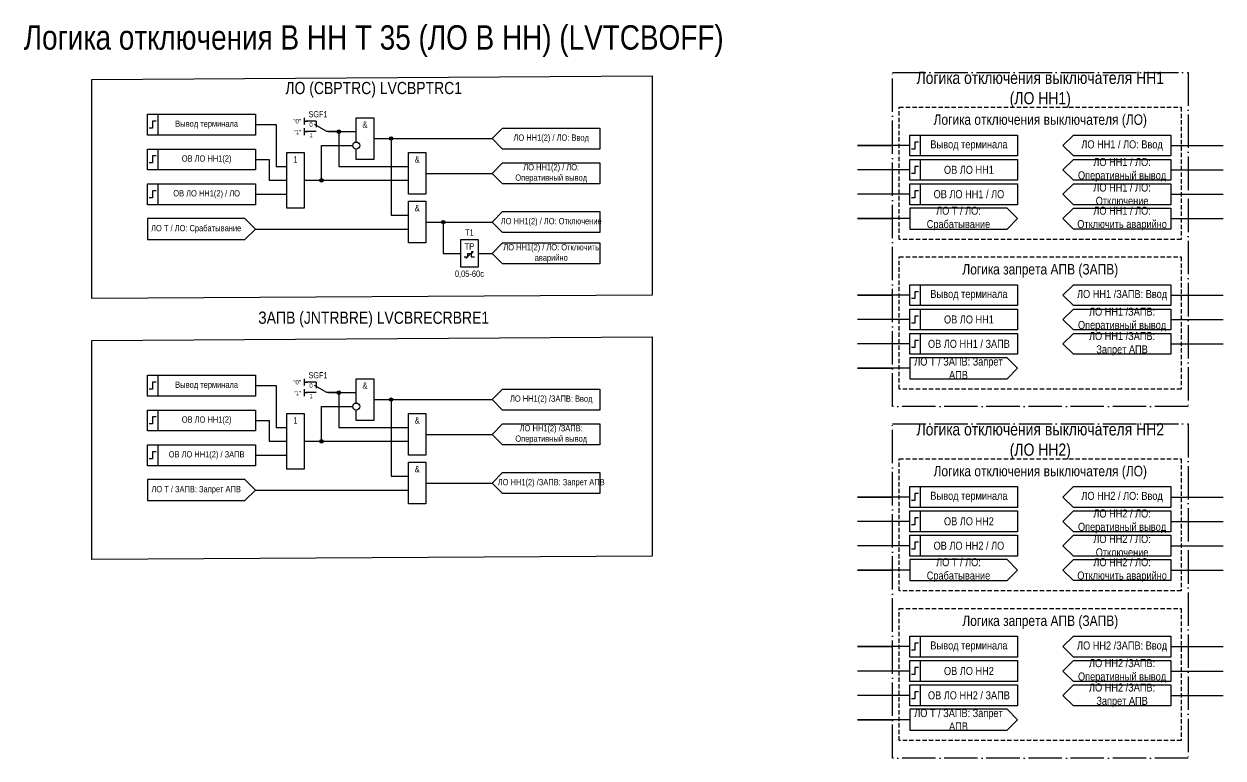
# Model space of a CAD drawing. Header units: millimetres. Extents: x -1066 to 325, y -57 to 189.
# Drawn here: x -19.5 to 325, y -57 to 153.9 of the extents above; entities that cross this region are included whole.
import ezdxf
from ezdxf.enums import TextEntityAlignment as Align

# ---------------------------------------------------------------- set-up
doc = ezdxf.new("R2010")
doc.units = ezdxf.units.MM
doc.linetypes.add('ACAD_ISO04W100', pattern=[30, 24, -3, 0, -3])
doc.linetypes.add('штриховая2', pattern=[0.375, 0.25, -0.125])
doc.layers.add('TEXT', color=7, linetype='Continuous', lineweight=25)
doc.layers.add('Основная', color=7, linetype='Continuous')
doc.styles.add('2.5_Gost_RD', font='ARIALN.TTF', dxfattribs={"height": 2.5})
doc.styles.add('3.5_Gost_RD', font='ARIALN.TTF', dxfattribs={"height": 3.5})
doc.styles.add('Вывод', font='ARIALN.TTF', dxfattribs={"height": 2.5})
doc.styles.add('Компонент', font='ARIALN.TTF', dxfattribs={"height": 3.5})

# ---------------------------------------------------------------- blocks, each defined once
blk = doc.blocks.new('Точка')
at = {"ltscale": 100}
h = blk.add_hatch(color=256, dxfattribs=at)
h.dxf.hatch_style = 1
edge = h.paths.add_edge_path()
edge.add_arc((0, 0), 0.5, 0, 360)
blk.add_circle((0, 0), 0.5, dxfattribs=at)
blk = doc.blocks.new('*U78')
at = {"layer": 'Основная', "color": 0}
blk.add_line((0, 0), (7, 4), dxfattribs=at)
at = {"layer": 'Основная', "ltscale": 0.35}
blk.add_line((6, 6), (6, 2.5), dxfattribs=at)
blk = doc.blocks.new('*U80')
at = {"layer": 'Основная', "color": 0}
for p, q in [((-3, 6), (-9, 6)), ((-3, 0), (-9, 0)), ((9, 0), (3, 0))]:
    blk.add_line(p, q, dxfattribs=at)
at = {"layer": 'Основная', "ltscale": 0.25, "xscale": -1}
blk.add_blockref('*U78', (3, 0), dxfattribs=at)
at = {"layer": 'Основная'}
for tag, height, style, p in [('В1', 2.5, 'Вывод', (-14, 6)), ('ОУ', 3.5, 'Компонент', (-2, 10)), ('В2', 2.5, 'Вывод', (-6, 4)), ('В3', 2.5, 'Вывод', (-6, -2))]:
    blk.add_attdef(tag, text='', height=height, dxfattribs=dict(at, style=style)).set_placement(p, align=Align.MIDDLE_CENTER)

msp = doc.modelspace()

# ---------------------------------------------------------------- linework, layer by layer
at = {"ltscale": 100}
for p, q in [((61, 127), (61, 125)), ((61, 126), (62, 126)), ((61, 124), (61, 122)), ((61, 123), (62, 123)), ((235, 119), (220, 119)), ((220, 119), (230, 119)), ((310, 119), (325, 119)), ((235, 112), (220, 112)), ((310, 112), (325, 112)), ((235, 105), (220, 105)), ((310, 105), (325, 105)), ((118, 100), (115, 97)), ((115, 97), (118, 94)), ((235, 98), (220, 98)), ((220, 98), (230, 98)), ((310, 98), (325, 98)), ((107.5, 86.5), (109.5, 88.5)), ((109.5, 88.5), (108.99, 88.25)), ((109.5, 88.5), (109.26, 88.02)), ((235, 76), (220, 76)), ((220, 76), (230, 76)), ((310, 76), (325, 76)), ((235, 69), (220, 69)), ((310, 69), (325, 69)), ((235, 62), (220, 62)), ((310, 62), (325, 62)), ((61, 52), (61, 50)), ((235, 55), (220, 55)), ((220, 55), (230, 55)), ((61, 51), (62, 51)), ((61, 49), (61, 47)), ((61, 48), (62, 48)), ((118, 25), (115, 22)), ((115, 22), (118, 19)), ((235, 18), (220, 18)), ((220, 18), (230, 18)), ((310, 18), (325, 18)), ((235, 11), (220, 11)), ((310, 11), (325, 11)), ((235, 4), (220, 4)), ((310, 4), (325, 4)), ((235, -3), (220, -3)), ((220, -3), (230, -3)), ((310, -3), (325, -3)), ((235, -25), (220, -25)), ((220, -25), (230, -25)), ((310, -25), (325, -25)), ((235, -32), (220, -32)), ((310, -32), (325, -32)), ((235, -39), (220, -39)), ((310, -39), (325, -39)), ((235, -46), (220, -46)), ((220, -46), (230, -46))]:
    msp.add_line(p, q, dxfattribs=at)
at = {"color": 3, "ltscale": 100}
for points in [[(0, 138), (161, 139), (161, 76), (0, 75)], [(0, 63), (161, 64), (161, 1), (0, 0)]]:
    msp.add_lwpolyline(points, close=True, dxfattribs=at)
at = {"color": 251, "linetype": 'ACAD_ISO04W100', "lineweight": 30, "ltscale": 0.4, "true_color": 0x58595b}
for points in [[(230, 140), (315, 140), (315, 44), (230, 44)], [(230, 39), (315, 39), (315, -57), (230, -57)]]:
    msp.add_lwpolyline(points, close=True, dxfattribs=at)
at = {"ltscale": 100}
for points in [[(16, 128), (19, 128), (19, 122), (16, 122)], [(16, 128), (47, 128), (47, 122), (16, 122)], [(235, 122), (238, 122), (238, 116), (235, 116)], [(235, 122), (266, 122), (266, 116), (235, 116)], [(16, 118), (19, 118), (19, 112), (16, 112)], [(16, 118), (47, 118), (47, 112), (16, 112)], [(56, 117), (61, 117), (61, 101), (56, 101)], [(91, 117), (96, 117), (96, 105), (91, 105)], [(235, 115), (238, 115), (238, 109), (235, 109)], [(235, 115), (266, 115), (266, 109), (235, 109)], [(16, 108), (19, 108), (19, 102), (16, 102)], [(16, 108), (47, 108), (47, 102), (16, 102)], [(235, 108), (238, 108), (238, 102), (235, 102)], [(235, 108), (266, 108), (266, 102), (235, 102)], [(91, 103), (96, 103), (96, 91), (91, 91)], [(106, 92), (111, 92), (111, 84), (106, 84)], [(235, 79), (238, 79), (238, 73), (235, 73)], [(235, 79), (266, 79), (266, 73), (235, 73)], [(235, 72), (238, 72), (238, 66), (235, 66)], [(235, 72), (266, 72), (266, 66), (235, 66)], [(235, 65), (238, 65), (238, 59), (235, 59)], [(235, 65), (266, 65), (266, 59), (235, 59)], [(16, 53), (19, 53), (19, 47), (16, 47)], [(16, 53), (47, 53), (47, 47), (16, 47)], [(16, 43), (19, 43), (19, 37), (16, 37)], [(16, 43), (47, 43), (47, 37), (16, 37)], [(56, 42), (61, 42), (61, 26), (56, 26)], [(91, 42), (96, 42), (96, 30), (91, 30)], [(16, 33), (19, 33), (19, 27), (16, 27)], [(16, 33), (47, 33), (47, 27), (16, 27)], [(91, 28), (96, 28), (96, 16), (91, 16)], [(235, 21), (238, 21), (238, 15), (235, 15)], [(235, 21), (266, 21), (266, 15), (235, 15)], [(235, 14), (238, 14), (238, 8), (235, 8)], [(235, 14), (266, 14), (266, 8), (235, 8)], [(235, 7), (238, 7), (238, 1), (235, 1)], [(235, 7), (266, 7), (266, 1), (235, 1)], [(235, -22), (238, -22), (238, -28), (235, -28)], [(235, -22), (266, -22), (266, -28), (235, -28)], [(235, -29), (238, -29), (238, -35), (235, -35)], [(235, -29), (266, -29), (266, -35), (235, -35)], [(235, -36), (238, -36), (238, -42), (235, -42)], [(235, -36), (266, -36), (266, -42), (235, -42)]]:
    msp.add_lwpolyline(points, close=True, dxfattribs=at)
at = {"linetype": 'штриховая2', "ltscale": 5}
for points in [[(232, 130), (313, 130), (313, 92), (232, 92)], [(232, 87), (313, 87), (313, 49), (232, 49)], [(232, 29), (313, 29), (313, -9), (232, -9)], [(232, -14), (313, -14), (313, -52), (232, -52)]]:
    msp.add_lwpolyline(points, close=True, dxfattribs=at)
at = {"lineweight": 30, "ltscale": 100}
for points in [[(18.5, 126), (17.5, 126), (17.5, 124), (16.5, 124)], [(237.5, 120), (236.5, 120), (236.5, 118), (235.5, 118)], [(18.5, 116), (17.5, 116), (17.5, 114), (16.5, 114)], [(237.5, 113), (236.5, 113), (236.5, 111), (235.5, 111)], [(18.5, 106), (17.5, 106), (17.5, 104), (16.5, 104)], [(237.5, 106), (236.5, 106), (236.5, 104), (235.5, 104)], [(237.5, 77), (236.5, 77), (236.5, 75), (235.5, 75)], [(237.5, 70), (236.5, 70), (236.5, 68), (235.5, 68)], [(237.5, 63), (236.5, 63), (236.5, 61), (235.5, 61)], [(18.5, 51), (17.5, 51), (17.5, 49), (16.5, 49)], [(18.5, 41), (17.5, 41), (17.5, 39), (16.5, 39)], [(18.5, 31), (17.5, 31), (17.5, 29), (16.5, 29)], [(237.5, 19), (236.5, 19), (236.5, 17), (235.5, 17)], [(237.5, 12), (236.5, 12), (236.5, 10), (235.5, 10)], [(237.5, 5), (236.5, 5), (236.5, 3), (235.5, 3)], [(237.5, -24), (236.5, -24), (236.5, -26), (235.5, -26)], [(237.5, -31), (236.5, -31), (236.5, -33), (235.5, -33)], [(237.5, -38), (236.5, -38), (236.5, -40), (235.5, -40)]]:
    msp.add_lwpolyline(points, dxfattribs=at)
at = {"ltscale": 100}
for points in [[(47, 125), (53, 125), (53, 113), (56, 113)], [(76, 120), (76, 127), (81, 127), (81, 115), (76, 115), (76, 118)], [(68, 123), (76, 123)], [(68, 123), (71, 123), (71, 113), (91, 113)], [(81, 121), (115, 121)], [(81, 121), (86, 121), (86, 99), (91, 99)], [(115, 121), (118, 124), (146, 124), (146, 118), (118, 118), (115, 121)], [(279, 119), (282, 122), (310, 122), (310, 116), (282, 116), (279, 119)], [(61, 109), (66, 109), (66, 119), (75, 119)], [(47, 115), (51, 115), (51, 109), (56, 109)], [(115, 111), (118, 114), (146, 114), (146, 108), (118, 108), (115, 111)], [(279, 112), (282, 115), (310, 115), (310, 109), (282, 109), (279, 112)], [(96, 111), (115, 111)], [(61, 109), (91, 109)], [(47, 105), (56, 105)], [(115, 97), (118, 100), (146, 100), (146, 94), (118, 94), (115, 97)], [(266, 98), (263, 101), (235, 101), (235, 95), (263, 95), (266, 98)], [(47, 95), (44, 98), (16, 98), (16, 92), (44, 92), (47, 95)], [(96, 97), (115, 97)], [(96, 97), (101, 97), (101, 88), (106, 88)], [(47, 95), (91, 95)], [(115, 88), (118, 91), (146, 91), (146, 85), (118, 85), (115, 88)], [(107, 87), (108, 87), (108, 88), (109, 88), (109, 87), (110, 87)], [(111, 88), (115, 88)], [(279, 76), (282, 79), (310, 79), (310, 73), (282, 73), (279, 76)], [(279, 69), (282, 72), (310, 72), (310, 66), (282, 66), (279, 69)], [(266, 55), (263, 58), (235, 58), (235, 52), (263, 52), (266, 55)], [(76, 45), (76, 52), (81, 52), (81, 40), (76, 40), (76, 43)], [(47, 50), (53, 50), (53, 38), (56, 38)], [(115, 46), (118, 49), (146, 49), (146, 43), (118, 43), (115, 46)], [(68, 48), (76, 48)], [(68, 48), (71, 48), (71, 38), (91, 38)], [(81, 46), (115, 46)], [(81, 46), (86, 46), (86, 24), (91, 24)], [(61, 34), (66, 34), (66, 44), (75, 44)], [(47, 40), (51, 40), (51, 34), (56, 34)], [(115, 36), (118, 39), (146, 39), (146, 33), (118, 33), (115, 36)], [(96, 36), (115, 36)], [(61, 34), (91, 34)], [(47, 30), (56, 30)], [(115, 22), (118, 25), (146, 25), (146, 19), (118, 19), (115, 22)], [(47, 20), (44, 23), (16, 23), (16, 17), (44, 17), (47, 20)], [(96, 22), (115, 22)], [(279, 18), (282, 21), (310, 21), (310, 15), (282, 15), (279, 18)], [(47, 20), (91, 20)], [(279, 11), (282, 14), (310, 14), (310, 8), (282, 8), (279, 11)], [(266, -3), (263, 0), (235, 0), (235, -6), (263, -6), (266, -3)], [(279, -25), (282, -22), (310, -22), (310, -28), (282, -28), (279, -25)], [(279, -32), (282, -29), (310, -29), (310, -35), (282, -35), (279, -32)], [(266, -46), (263, -43), (235, -43), (235, -49), (263, -49), (266, -46)]]:
    msp.add_lwpolyline(points, dxfattribs=at)
for centre in [(76, 119), (76, 44)]:
    msp.add_circle(centre, 1)
at = {"layer": 'Основная', "ltscale": 100}
for points in [[(310, 108), (310, 102), (282, 102), (279, 105), (282, 108)], [(310, 101), (310, 95), (282, 95), (279, 98), (282, 101)], [(310, 65), (310, 59), (282, 59), (279, 62), (282, 65)], [(310, 7), (310, 1), (282, 1), (279, 4), (282, 7)], [(310, 0), (310, -6), (282, -6), (279, -3), (282, 0)], [(310, -36), (310, -42), (282, -42), (279, -39), (282, -36)]]:
    msp.add_lwpolyline(points, close=True, dxfattribs=at)

# ---------------------------------------------------------------- block references
at = {"ltscale": 100}
for p in [(71, 123), (86, 121), (66, 109), (101, 97), (71, 48), (86, 46), (66, 34)]:
    msp.add_blockref('Точка', p, dxfattribs=at)
at = {"layer": 'Основная', "ltscale": 0.25, "xscale": 0.5, "yscale": 0.5, "zscale": 0.5}
for p in [(66, 123), (66, 48)]:
    msp.add_blockref('*U80', p, dxfattribs=at).add_auto_attribs({'ОУ': 'SGF1', 'В1': '"0"', 'В2': '0', 'В3': '1'})

# ---------------------------------------------------------------- texts
at = {"color": 3, "ltscale": 100, "insert": (81, 149), "char_height": 7, "width": 218.5721, "attachment_point": 5, "style": '3.5_Gost_RD'}
msp.add_mtext('Логика отключения В НН Т 35 (ЛО В НН) (LVTCBOFF)', dxfattribs=at)
at = {"color": 30, "ltscale": 100, "true_color": 0xf7931d, "attachment_point": 5, "style": '3.5_Gost_RD'}
for s, insert, char_height, width in [('Логика отключения выключателя НН1 (ЛО НН1)', (272.5, 135), 3.5, 76.6201), ('Логика отключения выключателя (ЛО)', (272.5, 126), 3, 81), ('Логика запрета АПВ (ЗАПВ)', (272.5, 83), 3, 81), ('Логика отключения выключателя НН2 (ЛО НН2)', (272.5, 34), 3.5, 76.6201), ('Логика отключения выключателя (ЛО)', (272.5, 25), 3, 81), ('Логика запрета АПВ (ЗАПВ)', (272.5, -18), 3, 81)]:
    msp.add_mtext(s, dxfattribs=dict(at, insert=insert, char_height=char_height, width=width))
at = {"ltscale": 100, "attachment_point": 5}
for s, insert, char_height, width, style in [('ЛО (CBPTRC) {\\C6;LVCBPTRC1}', (81, 135), 3.5, 140, '3.5_Gost_RD'), ('Вывод терминала', (33, 125), 1.8, 28, '2.5_Gost_RD'), ('&', (78.5, 125), 1.8, 5, '2.5_Gost_RD'), ('ЛО НН1(2) / ЛО: Ввод', (132, 121), 1.8, 28, '2.5_Gost_RD'), ('ОВ ЛО НН1(2)', (33, 115), 1.8, 28, '2.5_Gost_RD'), ('1', (58.5, 115), 1.8, 5, '2.5_Gost_RD'), ('&', (93.5, 115), 1.8, 5, '2.5_Gost_RD'), ('ЛО НН1(2) / ЛО: Оперативный вывод', (132, 111), 1.8, 28, '2.5_Gost_RD'), ('ОВ ЛО НН1(2) / ЛО', (33, 105), 1.8, 28, '2.5_Gost_RD'), ('&', (93.5, 101), 1.8, 5, '2.5_Gost_RD'), ('ЛО НН1(2) / ЛО: Отключение', (132, 97), 1.8, 28, '2.5_Gost_RD'), ('ЛО Т / ЛО: Срабатывание', (30, 95), 1.8, 28, '2.5_Gost_RD'), ('T1', (108.5, 94), 1.8, 5, '2.5_Gost_RD'), ('TP', (108.5, 90), 1.8, 5, '2.5_Gost_RD'), ('ЛО НН1(2) / ЛО: Отключить аварийно', (132, 88), 1.8, 28, '2.5_Gost_RD'), ('0,05-60с', (108.5, 82), 1.8, 5, '2.5_Gost_RD'), ('ЗАПВ (JNTRBRE) {\\C6;LVCBRECRBRE1}', (81, 69), 3.5, 140, '3.5_Gost_RD'), ('Вывод терминала', (33, 50), 1.8, 28, '2.5_Gost_RD'), ('&', (78.5, 50), 1.8, 5, '2.5_Gost_RD'), ('ЛО НН1(2) /ЗАПВ: Ввод', (132, 46), 1.8, 28, '2.5_Gost_RD'), ('ОВ ЛО НН1(2)', (33, 40), 1.8, 28, '2.5_Gost_RD'), ('1', (58.5, 40), 1.8, 5, '2.5_Gost_RD'), ('&', (93.5, 40), 1.8, 5, '2.5_Gost_RD'), ('ЛО НН1(2) /ЗАПВ: Оперативный вывод', (132, 36), 1.8, 28, '2.5_Gost_RD'), ('ОВ ЛО НН1(2) / ЗАПВ', (33, 30), 1.8, 28, '2.5_Gost_RD'), ('&', (93.5, 26), 1.8, 5, '2.5_Gost_RD'), ('ЛО Т / ЗАПВ: Запрет АПВ', (30, 20), 1.8, 28, '2.5_Gost_RD'), ('ЛО НН1(2) /ЗАПВ: Запрет АПВ', (132, 22), 1.8, 28, '2.5_Gost_RD')]:
    msp.add_mtext(s, dxfattribs=dict(at, insert=insert, char_height=char_height, width=width, style=style))
at = {"ltscale": 100, "char_height": 1.25, "attachment_point": 1, "style": '3.5_Gost_RD'}
for insert in [(58, 123.5), (58, 48.5)]:
    msp.add_mtext_dynamic_manual_height_columns('"1"', width=2, gutter_width=17.5, heights=[0], dxfattribs=dict(at, insert=insert))
at = {"color": 0, "ltscale": 100, "char_height": 2.3, "width": 28, "attachment_point": 5, "style": '2.5_Gost_RD'}
for insert in [(252, 119), (252, 76), (252, 18), (252, -25)]:
    msp.add_mtext('{\\C256;Вывод терминала}', dxfattribs=dict(at, insert=insert))
at = {"layer": 'TEXT', "ltscale": 100, "char_height": 2.3, "attachment_point": 5, "style": '2.5_Gost_RD'}
for s, insert, width in [('ЛО НН1 / ЛО: Ввод', (296, 119), 28), ('ЛО НН1 / ЛО: Оперативный вывод', (296, 112), 28), ('ЛО НН1 / ЛО: Отключение', (296, 105), 28), ('ЛО НН1 / ЛО: Отключить аварийно', (296, 98), 29.7284), ('ЛО НН1 /ЗАПВ: Ввод', (296, 76), 28), ('ЛО НН1 /ЗАПВ: Оперативный вывод', (296, 69), 28), ('ЛО НН1 /ЗАПВ: Запрет АПВ', (296, 62), 28), ('ЛО Т / ЗАПВ: Запрет АПВ', (249, 55), 28), ('ЛО НН2 / ЛО: Ввод', (296, 18), 28), ('ЛО НН2 / ЛО: Оперативный вывод', (296, 11), 28), ('ЛО НН2 / ЛО: Отключение', (296, 4), 28), ('ЛО НН2 / ЛО: Отключить аварийно', (296, -3), 29.7284), ('ЛО НН2 /ЗАПВ: Ввод', (296, -25), 28), ('ЛО НН2 /ЗАПВ: Оперативный вывод', (296, -32), 28), ('ЛО НН2 /ЗАПВ: Запрет АПВ', (296, -39), 28), ('ЛО Т / ЗАПВ: Запрет АПВ', (249, -46), 28)]:
    msp.add_mtext(s, dxfattribs=dict(at, insert=insert, width=width))
at = {"layer": 'TEXT', "color": 0, "ltscale": 100, "char_height": 2.3, "width": 28, "attachment_point": 5, "style": '2.5_Gost_RD'}
for s, insert in [('{\\C256;ОВ ЛО НН1}', (252, 112)), ('{\\C256;ОВ ЛО НН1}', (252, 69)), ('{\\C256;ОВ ЛО НН2}', (252, 11)), ('{\\C256;ОВ ЛО НН2}', (252, -32))]:
    msp.add_mtext(s, dxfattribs=dict(at, insert=insert))
at = {"layer": 'Основная', "color": 0, "ltscale": 100, "char_height": 2.3, "width": 28, "attachment_point": 5, "style": '2.5_Gost_RD'}
for s, insert in [('{\\C256;ОВ ЛО НН1 / ЛО}', (252, 105)), ('{\\C256;ЛО Т / ЛО: Срабатывание}', (249, 98)), ('{\\C256;ОВ ЛО НН1 / ЗАПВ}', (252, 62)), ('{\\C256;ОВ ЛО НН2 / ЛО}', (252, 4)), ('{\\C256;ЛО Т / ЛО: Срабатывание}', (249, -3)), ('{\\C256;ОВ ЛО НН2 / ЗАПВ}', (252, -39))]:
    msp.add_mtext(s, dxfattribs=dict(at, insert=insert))

doc.saveas('drawing.dxf')
